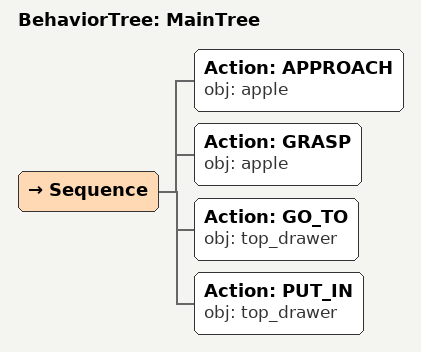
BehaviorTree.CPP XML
<root main_tree_to_execute="MainTree">
  <BehaviorTree ID="MainTree">
    <Sequence>
      <!-- Approach apple -->
      <Action ID="APPROACH" obj="apple" />
      <!-- Grasp apple -->
      <Action ID="GRASP" obj="apple" />
      <!-- Go to top_drawer -->
      <Action ID="GO_TO" obj="top_drawer" />
      <!-- Put in top_drawer -->
      <Action ID="PUT_IN" obj="top_drawer" />
    </Sequence>
  </BehaviorTree>
</root>
